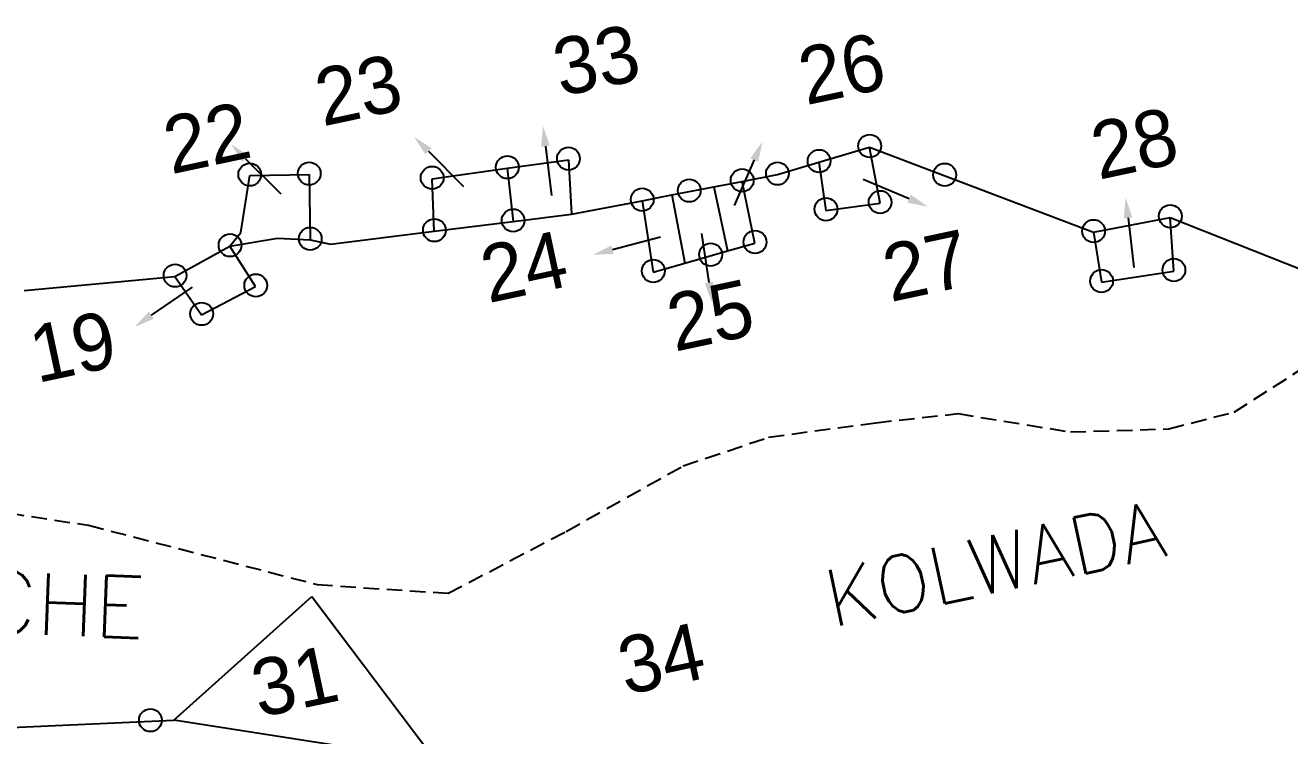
# Model space of a CAD drawing. Header units: metres. Extents: x 291285 to 296393, y 1982985 to 1990470.
# Drawn here: x 294039.8 to 294447.9, y 1989095.3 to 1989324.7 of the extents above; entities that cross this region are included whole.
import ezdxf

# ---------------------------------------------------------------- set-up
doc = ezdxf.new("R2010")
doc.units = ezdxf.units.M
doc.linetypes.add('DASHED', pattern=[0.75, 0.5, -0.25])
for name, color, linetype in [('LINE_FOOTPATH', 1, 'DASHED'), ('POLY_PARCEL', 6, 'Continuous'), ('POLY_WATER', 4, 'Continuous'), ('SYM_STONE', 1, 'Continuous'), ('TEXT_MAPIN', 7, 'Continuous'), ('TEXT_MAPOUT', 7, 'Continuous'), ('TEXT_PARCEL', 7, 'Continuous')]:
    doc.layers.add(name, color=color, linetype=linetype)
doc.styles.get("Standard").update_dxf_attribs({"font": 'simplex.shx'})
doc.styles.add('TEXT_MAP', font='')
doc.styles.get('TEXT_MAP').set_extended_font_data('Kruti Dev 050')

msp = doc.modelspace()

# ---------------------------------------------------------------- linework, layer by layer
for p, q in [((294207.7, 1989285.69), (294209.61, 1989269.72)), ((294110.89, 1989281.64), (294122.25, 1989270.25)), ((294169.93, 1989284.05), (294181.29, 1989272.65)), ((294275.1, 1989281.23), (294268.58, 1989266.52)), ((294325.07, 1989268.71), (294310.26, 1989274.97)), ((294395.73, 1989262.5), (294397.64, 1989246.53)), ((294229.33, 1989252.29), (294244.87, 1989256.43)), ((294260.53, 1989241.62), (294258.18, 1989257.54)), ((294080.51, 1989231.08), (294093.75, 1989240.2))]:
    msp.add_line(p, q)
for points in [[(294170.93, 1989285.04), (294165.31, 1989288.69), (294168.94, 1989283.06)], [(294209.09, 1989285.86), (294206.92, 1989292.19), (294206.31, 1989285.52)], [(294111.89, 1989282.63), (294106.27, 1989286.29), (294109.9, 1989280.65)], [(294276.38, 1989280.66), (294277.76, 1989287.22), (294273.82, 1989281.8)], [(294324.53, 1989267.42), (294331.11, 1989266.16), (294325.62, 1989270)], [(294397.12, 1989262.67), (294394.95, 1989269.01), (294394.33, 1989262.34)], [(294228.97, 1989253.64), (294223, 1989250.6), (294229.69, 1989250.93)], [(294259.14, 1989241.42), (294261.48, 1989235.14), (294261.91, 1989241.83)], [(294079.71, 1989232.23), (294075.11, 1989227.36), (294081.3, 1989229.92)]]:
    msp.add_solid(points)
at = {"layer": 'LINE_FOOTPATH', "ltscale": 10}
for p, q in [((294429.96, 1989199.83), (294452.19, 1989214.02)), ((294314.37, 1989196.39), (294340.85, 1989199.32)), ((294340.85, 1989199.32), (294377.13, 1989193.39)), ((294408.89, 1989194.41), (294429.96, 1989199.83)), ((294279.74, 1989191.72), (294314.37, 1989196.39)), ((294252.19, 1989182.47), (294279.74, 1989191.72)), ((294377.13, 1989193.39), (294408.89, 1989194.41)), ((294214.39, 1989161.31), (294252.19, 1989182.47)), ((294019.58, 1989169.5), (294060.19, 1989163.29)), ((294060.19, 1989163.29), (294134.03, 1989144.11)), ((294176.34, 1989141.3), (294214.39, 1989161.31)), ((294134.03, 1989144.11), (294176.34, 1989141.3))]:
    msp.add_line(p, q, dxfattribs=at)
at = {"layer": 'POLY_PARCEL'}
for p, q in [((294315.68, 1989267.27), (294312.31, 1989285.39)), ((294195.38, 1989278.53), (294215.09, 1989281.3)), ((294215.09, 1989281.3), (294216.09, 1989263.68)), ((294295.98, 1989280.51), (294298.19, 1989264.96)), ((294109.38, 1989257.79), (294112.25, 1989276.18)), ((294112.25, 1989276.18), (294131.42, 1989276.51)), ((294131.42, 1989276.51), (294131.74, 1989255.43)), ((294171.1, 1989275.12), (294195.38, 1989278.53)), ((294195.38, 1989278.53), (294197.23, 1989261.34)), ((294171.83, 1989258.19), (294171.1, 1989275.12)), ((294262.08, 1989272.55), (294266.43, 1989251.86)), ((294275.31, 1989254.39), (294271.15, 1989274.3)), ((294238.89, 1989268.08), (294242.46, 1989245.04)), ((294248.52, 1989269.94), (294252.66, 1989247.94)), ((294298.19, 1989264.96), (294315.68, 1989267.27)), ((294410.47, 1989245.34), (294409.32, 1989262.7)), ((294105.88, 1989253.35), (294109.38, 1989257.79)), ((294384.56, 1989257.9), (294387.13, 1989241.78)), ((294114.17, 1989240.37), (294105.88, 1989253.35)), ((294252.66, 1989247.94), (294266.43, 1989251.86)), ((294266.43, 1989251.86), (294275.31, 1989254.39)), ((294242.46, 1989245.04), (294252.66, 1989247.94)), ((294088.14, 1989243.57), (294096.71, 1989231.18)), ((294387.13, 1989241.78), (294410.47, 1989245.34)), ((294096.71, 1989231.18), (294114.17, 1989240.37)), ((294087.73, 1989100.3), (294132.34, 1989140.28)), ((294132.34, 1989140.28), (294177.42, 1989080.51)), ((294006.06, 1989096.67), (294087.73, 1989100.3)), ((294142.24, 1989091.87), (294087.73, 1989100.3))]:
    msp.add_line(p, q, dxfattribs=at)
at = {"layer": 'POLY_WATER'}
for p, q in [((294295.98, 1989280.51), (294312.31, 1989285.39)), ((294312.31, 1989285.39), (294384.56, 1989257.9)), ((294282.55, 1989276.5), (294295.98, 1989280.51)), ((294271.15, 1989274.3), (294282.55, 1989276.5)), ((294248.52, 1989269.94), (294262.08, 1989272.55)), ((294262.08, 1989272.55), (294271.15, 1989274.3)), ((294216.09, 1989263.68), (294238.89, 1989268.08)), ((294238.89, 1989268.08), (294248.52, 1989269.94)), ((294171.83, 1989258.19), (294197.23, 1989261.34)), ((294197.23, 1989261.34), (294216.09, 1989263.68)), ((294384.56, 1989257.9), (294409.32, 1989262.7)), ((294409.32, 1989262.7), (294471.05, 1989238.16)), ((294105.88, 1989253.35), (294121.25, 1989256.03)), ((294121.25, 1989256.03), (294131.74, 1989255.43)), ((294138.3, 1989254.03), (294171.83, 1989258.19)), ((294088.14, 1989243.57), (294105.88, 1989253.35)), ((294131.74, 1989255.43), (294138.3, 1989254.03)), ((294039.51, 1989239.05), (294088.14, 1989243.57))]:
    msp.add_line(p, q, dxfattribs=at)
at = {"layer": 'SYM_STONE'}
for centre in [(294312.35, 1989285.74), (294215.13, 1989281.65), (294296.02, 1989280.86), (294131.46, 1989276.86), (294195.42, 1989278.88), (294282.59, 1989276.85), (294112.29, 1989276.53), (294171.14, 1989275.47), (294271.19, 1989274.65), (294336.56, 1989276.45), (294238.93, 1989268.43), (294254.11, 1989271.36), (294298.23, 1989265.31), (294315.72, 1989267.62), (294197.27, 1989261.69), (294409.36, 1989263.05), (294171.87, 1989258.54), (294384.6, 1989258.25), (294105.92, 1989253.69), (294131.78, 1989255.78), (294275.35, 1989254.74), (294261.03, 1989250.66), (294242.5, 1989245.39), (294410.51, 1989245.69), (294088.18, 1989243.92), (294114.21, 1989240.72), (294387.17, 1989242.13), (294096.74, 1989231.53), (294080.21, 1989100.31)]:
    msp.add_circle(centre, 3.68, dxfattribs=at)

# ---------------------------------------------------------------- texts
at = {"layer": 'TEXT_MAPIN'}
msp.add_text('KOLWADA', height=18.402, rotation=12.0789, dxfattribs=at).set_placement((294300.31, 1989130.25))
at = {"layer": 'TEXT_MAPOUT'}
msp.add_text('SCALE CHOPAT MANACHE', height=19.8405, rotation=357.8049, dxfattribs=at).set_placement((293745.78, 1989139.45))
at = {"layer": 'TEXT_PARCEL', "style": 'TEXT_MAP'}
for s, p in [('33', (294212.64, 1989301.65)), ('26', (294291.83, 1989298.88)), ('23', (294135.84, 1989292.03)), ('22', (294086.91, 1989276.57)), ('28', (294386.27, 1989274.8)), ('24', (294189.28, 1989234.96)), ('27', (294319.06, 1989235.31)), ('25', (294249.42, 1989219.28)), ('19', (294043.65, 1989209.15)), ('34', (294233.57, 1989108.41)), ('31', (294115.28, 1989101.13))]:
    msp.add_text(s, height=18.402, rotation=12.0789, dxfattribs=at).set_placement(p)

doc.saveas('drawing.dxf')
